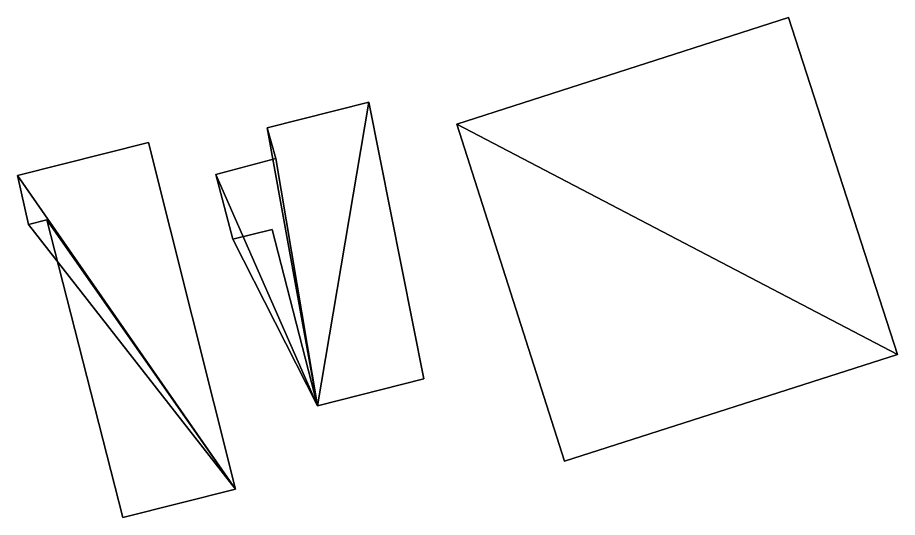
# Model space of a CAD drawing. Header units: metres. Extents: x -3947 to 4280, y -3529 to 2326.
# Drawn here: x -476.6 to -404.7, y -3294.7 to -3253.9 of the extents above; entities that cross this region are included whole.
import ezdxf

# ---------------------------------------------------------------- set-up
doc = ezdxf.new("R2010")
doc.units = ezdxf.units.M

msp = doc.modelspace()

# ---------------------------------------------------------------- linework, layer by layer
at = {"layer": 'MUROS'}
for points in [[(-440.7, -3262.6), (-413.6, -3253.9), (-413.6, -3253.9, 5), (-440.7, -3262.6, 5)], [(-413.6, -3253.9), (-404.7, -3281.4), (-404.7, -3281.4, 5), (-413.6, -3253.9, 5)], [(-456.2, -3262.9), (-447.9, -3260.8), (-447.9, -3260.8, 5), (-456.2, -3262.9, 5)], [(-447.9, -3260.8), (-443.4, -3283.4), (-443.4, -3283.4, 5), (-447.9, -3260.8, 5)], [(-431.9, -3290.1), (-440.7, -3262.6), (-440.7, -3262.6, 5), (-431.9, -3290.1, 5)], [(-455.5, -3265.4), (-456.2, -3262.9), (-456.2, -3262.9, 5), (-455.5, -3265.4, 5)], [(-476.6, -3266.8), (-465.9, -3264.1), (-465.9, -3264.1, 5), (-476.6, -3266.8, 5)], [(-465.9, -3264.1), (-458.8, -3292.4), (-458.8, -3292.4, 5), (-465.9, -3264.1, 5)], [(-460.4, -3266.7), (-455.5, -3265.4), (-455.5, -3265.4, 5), (-460.4, -3266.7, 5)], [(-475.7, -3270.8), (-476.6, -3266.8), (-476.6, -3266.8, 5), (-475.7, -3270.8, 5)], [(-459, -3272), (-460.4, -3266.7), (-460.4, -3266.7, 5), (-459, -3272, 5)], [(-474.2, -3270.4), (-475.7, -3270.8), (-475.7, -3270.8, 5), (-474.2, -3270.4, 5)], [(-468, -3294.7), (-474.2, -3270.4), (-474.2, -3270.4, 5), (-468, -3294.7, 5)], [(-455.8, -3271.2), (-459, -3272), (-459, -3272, 5), (-455.8, -3271.2, 5)], [(-452.1, -3285.6), (-455.8, -3271.2), (-455.8, -3271.2, 5), (-452.1, -3285.6, 5)], [(-404.7, -3281.4), (-431.9, -3290.1), (-431.9, -3290.1, 5), (-404.7, -3281.4, 5)], [(-443.4, -3283.4), (-452.1, -3285.6), (-452.1, -3285.6, 5), (-443.4, -3283.4, 5)], [(-458.8, -3292.4), (-468, -3294.7), (-468, -3294.7, 5), (-458.8, -3292.4, 5)]]:
    msp.add_3dface(points, dxfattribs=at)
at = {"layer": 'TECHOS'}
for points in [[(-440.7, -3262.6, 5), (-413.6, -3253.9, 5), (-404.7, -3281.4, 5)], [(-452.1, -3285.6, 5), (-456.2, -3262.9, 5), (-447.9, -3260.8, 5)], [(-452.1, -3285.6, 5), (-447.9, -3260.8, 5), (-443.4, -3283.4, 5)], [(-440.7, -3262.6, 5), (-404.7, -3281.4, 5), (-431.9, -3290.1, 5)], [(-452.1, -3285.6, 5), (-455.5, -3265.4, 5), (-456.2, -3262.9, 5)], [(-458.8, -3292.4, 5), (-476.6, -3266.8, 5), (-465.9, -3264.1, 5)], [(-452.1, -3285.6, 5), (-460.4, -3266.7, 5), (-455.5, -3265.4, 5)], [(-458.8, -3292.4, 5), (-475.7, -3270.8, 5), (-476.6, -3266.8, 5)], [(-452.1, -3285.6, 5), (-459, -3272, 5), (-460.4, -3266.7, 5)], [(-458.8, -3292.4, 5), (-474.2, -3270.4, 5), (-475.7, -3270.8, 5)], [(-458.8, -3292.4, 5), (-468, -3294.7, 5), (-474.2, -3270.4, 5)], [(-452.1, -3285.6, 5), (-455.8, -3271.2, 5), (-459, -3272, 5)]]:
    msp.add_3dface(points, dxfattribs=at)

doc.saveas('drawing.dxf')
